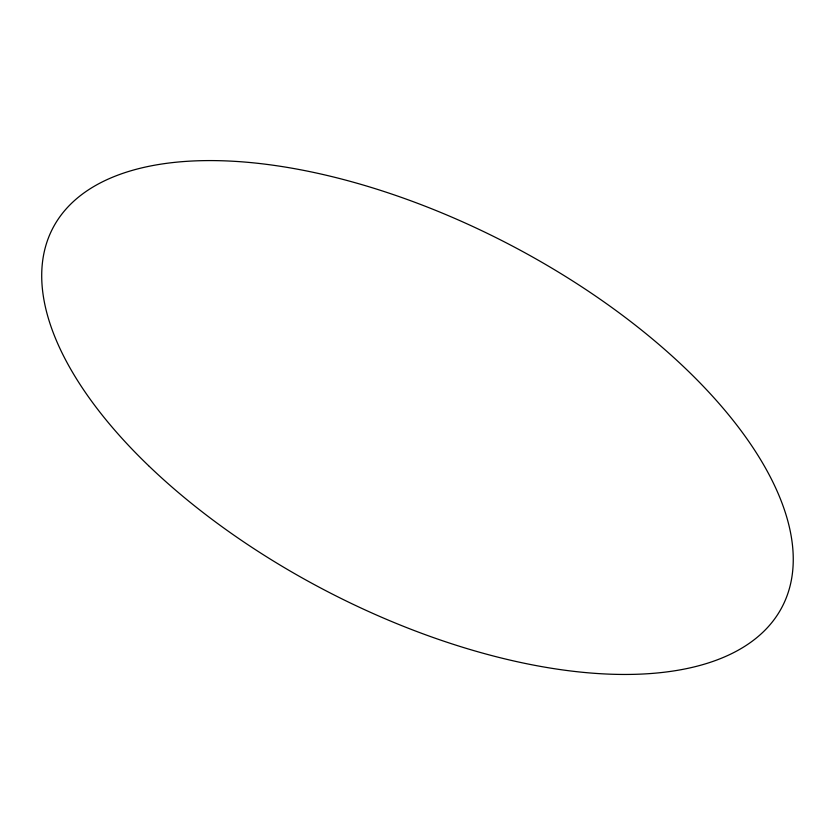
<?xml version="1.0" encoding="UTF-8"?>
<svg xmlns="http://www.w3.org/2000/svg" width="835" height="835" viewBox="0 0 835 835"><rect width="100%" height="100%" fill="white"/><g stroke="black" fill="none" stroke-linecap="round" stroke-linejoin="round"><path stroke-width="1.25" d="M148.557 465.669A410.893 195.943 27.4 0 0 779.243 612.013A410.893 195.943 27.4 0 0 324.638 174.87A410.893 195.943 27.4 0 0 148.557 465.669"/></g></svg>
